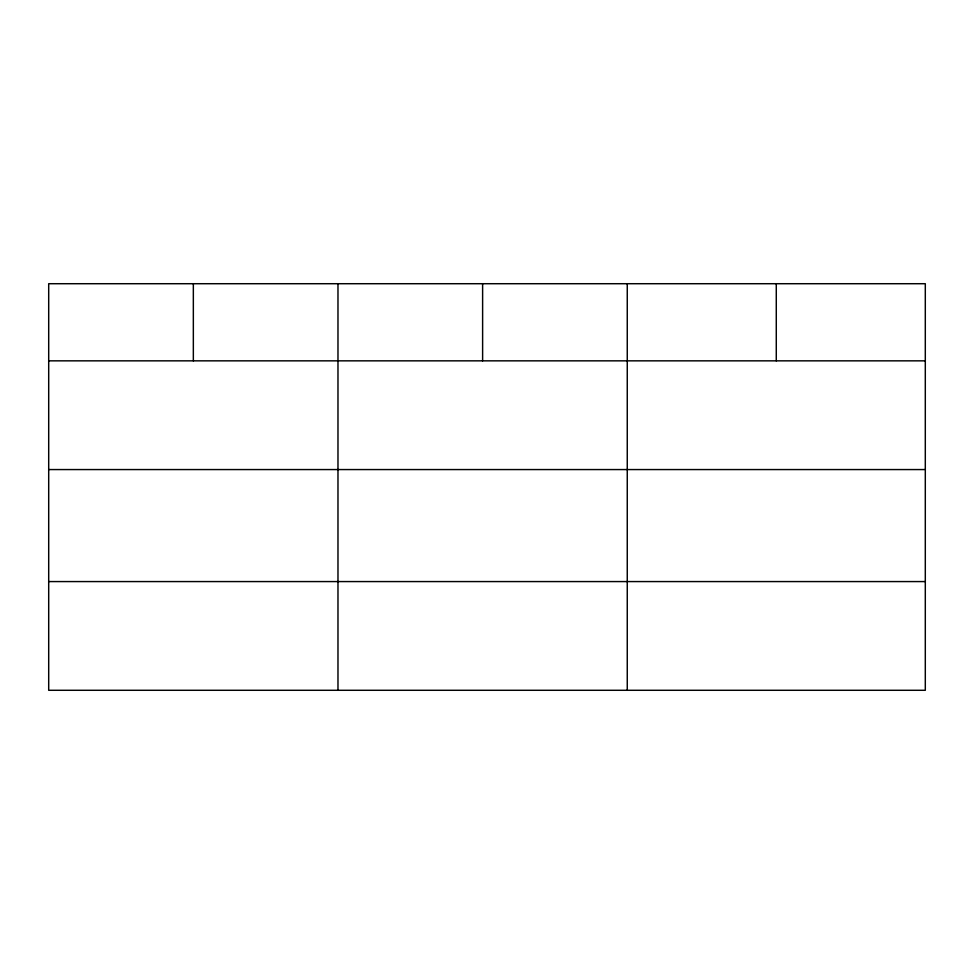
<?xml version="1.0" encoding="UTF-8"?>
<svg xmlns="http://www.w3.org/2000/svg" width="974" height="974" viewBox="0 0 974 974"><rect width="100%" height="100%" fill="white"/><g stroke="black" fill="none" stroke-linecap="round" stroke-linejoin="round"><path stroke-width="1.46" d="M925.3 469.565L925.3 283.714L48.7 283.714L48.7 690.286L925.3 690.286L925.3 469.565L48.7 469.565M48.7 360.843L925.3 360.843M48.7 581.575L925.3 581.575M776.278 283.714L776.278 360.843M627.256 283.714L627.256 690.286M482.617 283.714L482.617 360.843M337.978 283.714L337.978 690.286M193.339 283.714L193.339 360.843"/></g></svg>
